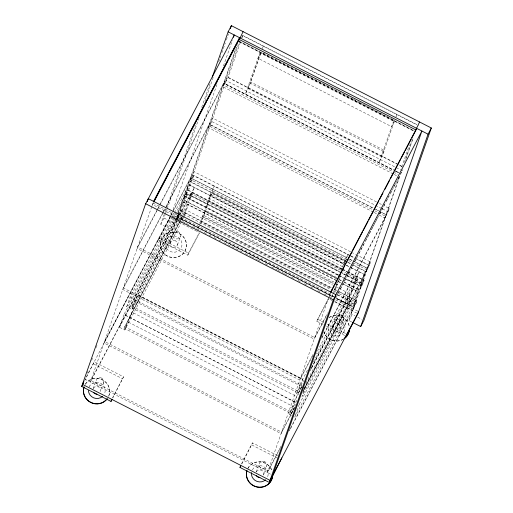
<?xml version="1.0" encoding="UTF-8"?>
<svg xmlns="http://www.w3.org/2000/svg" width="513" height="513" viewBox="0 0 513 513"><rect width="100%" height="100%" fill="white"/><g stroke="black" fill="none" stroke-linecap="round" stroke-linejoin="round"><path stroke-width="0.38" stroke-dasharray="2.56 1.92" d="M87.197 373.227L87.992 370.957M91.699 360.376L92.487 358.112M96.194 347.532L96.989 345.268M84.645 380.8L94.238 361.832L123.556 376.837L112.854 397.915M151.745 206.668L90.359 381.967L176.318 218.281L236.121 47.51M152.015 205.912L153.599 201.378M93.231 388.649L96.072 380.518M181.621 221.744L124.774 330L119.497 327.3L123.979 314.501L295.988 402.545M181.397 215.319L131.976 309.422L126.698 306.723L130.013 297.271L171.996 217.32M103.748 382.429L100.644 391.297A3.957 3.809 19.3 0 0 98.663 387.007L97.701 386.635A3.957 3.809 19.3 0 0 93.334 388.463M294.481 407.309L291.14 413.677L124.037 328.147L179.556 221.924M302.061 386.026L298.348 393.099L131.245 307.569L176.357 221.161M176.786 221.02L175.728 224.04L172.477 230.228L160.755 224.226L164.718 212.908M164.981 212.151L166.565 207.624M166.828 206.874L195.363 125.39M201.705 107.281L209.894 83.895M124.774 330L129.25 317.201M131.976 309.422L135.285 299.97M160.755 224.226L164 218.038L165.058 215.018M165.321 214.261L166.911 209.74M167.174 208.983L199.14 117.695M204.956 101.093L213.671 76.2M218.692 61.861L220.808 55.827M221.866 52.813L225.297 43.002M226.355 39.982L228.471 33.948M125.736 327.243L128.397 322.177L131.912 312.141L296.649 396.523M132.944 306.665L135.605 301.599L137.946 294.911L302.702 379.242L300.361 385.93L297.7 390.996M158.491 240.174L159.222 238.083L188.54 253.089L187.809 255.179L158.491 240.174L170.31 217.672M172.099 212.555L171.041 215.582L174.529 217.365M173.157 209.535L217.608 82.593M223.431 65.972L232.427 40.277M172.477 230.228L175.914 220.417M176.177 219.667L177.761 215.139M178.03 214.383L237.474 44.631M178.575 214.8L183.051 202L337.394 281.002L183.038 202.051M173.144 218.281L185.777 194.222L189.085 184.77L345.57 264.868M177.049 220.263L239.667 41.457M169.771 243.136L172.875 234.268M179.217 214.979L181.384 210.856L187.239 194.126L346.397 275.59M338.83 275.026L185.34 196.466L188.585 190.278L193.683 175.722L350.007 255.737M395.363 170.797L224.886 83.542L228.131 77.354L240.635 41.649M241.937 37.93L242.72 35.698L416.736 124.768M340.375 270.094L190.849 193.561L190.323 195.068L339.644 271.499M182.66 218.378L182.16 219.801L183.821 216.64M183.654 215.524L185.674 209.766L332.578 285.016M337.714 275.16L189.361 199.224L191.708 192.535L341.466 269.248M181.769 214.614L191.054 196.921L194.363 187.469L131.245 307.569M177.44 245.047L180.55 236.179M199.166 226.079L198.653 227.548L199.377 226.169M199.416 225.361L204.514 210.817L207.765 204.629L201.904 221.359L199.737 225.483M259.995 52.39L245.406 94.046L248.658 87.858L261.155 52.153M262.464 48.434L263.24 46.202L262.156 48.267M241.841 463.932L252.543 442.86L277.674 455.724M256.224 472.075L259.071 463.951M323.081 324.415L316.797 321.202L328.237 298.72M263.637 474.724L266.747 465.855M328.814 297.296L267.427 472.601L280.823 447.092M329.083 296.54L330.667 292.006M291.506 415.344L289.524 414.331L294.007 401.532M298.713 394.766L296.732 393.753L300.041 384.301M290.493 411.573L293.154 406.508L296.668 396.472M291.14 413.677L295.751 404.385M298.348 393.099L301.843 385.936M332.847 294.507L332.334 295.969L333.777 293.218M333.097 293.789L337.432 281.419M393.676 120.811L379.088 162.467L382.332 156.279L384.384 150.424L250.703 82.003L247.458 88.191L381.133 156.612L384.384 150.424M338.804 280.034L337.041 285.048L334.912 283.958M344.749 263.054L345.249 261.63L211.568 193.209L210.567 196.049L343.537 264.112M340.164 276.712L336.143 285.093M345.839 260.508L212.158 192.08L208.906 198.268L342.588 266.696L345.839 260.508L347.885 254.653L344.64 260.835L341.594 269.537L342.588 267.639M396.151 116.823L396.921 114.623L395.837 116.688M299.284 404.231L294.802 417.031L356.105 300.285L337.708 290.871M305.318 387.001L302.01 396.453L363.313 279.707L347.743 271.743M332.77 326.563L335.874 317.701M336.214 298.656L346.91 304.132L350.43 294.096M338.426 275.526L354.117 283.554L356.464 276.866M305.876 383.198L348.603 301.83L353.085 289.031L310.339 370.45M313.456 361.915L355.81 281.252L359.119 271.8L316.002 353.925M340.44 328.474L343.543 319.605M303.773 389.617L350.745 299.669L183.641 214.139L182.525 216.262M311.724 367.629L357.952 279.091L343.017 271.448M347.102 275.949L361.966 283.554L358.715 289.742L352.854 306.473L334.457 297.053M350.719 256.096L368.411 265.157L365.16 271.339L360.062 285.895L344.492 277.931M401.692 167.02L409.509 144.704M351.277 267.786L364.397 274.5L361.088 283.952L355.81 281.252M351.719 321.972L348.962 320.554L399.698 175.683M404.417 162.32L412.753 138.516M401.281 172.144L353.386 308.916L289.383 430.792M405.777 159.299L413.189 138.144M334.688 301.413L352.476 310.519L355.727 304.331L356.894 300.984L337.682 291.153M344.024 281.932L359.684 289.941L362.928 283.753L364.102 280.412L347.737 272.031M302.657 392.522L369.373 265.356L370.546 262.008L356.317 254.724M379.178 215.094L384.872 218.006L388.123 211.818L389.296 208.47L384.314 205.925M336.13 297.296L402.942 169.495M89.506 385.936L89.3 386.501A8.432 8.125 19.3 0 1 100.586 383.14A8.432 8.125 19.3 0 1 104.312 394.183M166.103 240.251L166.308 239.686M343.902 331.924L344.108 331.36A8.432 8.125 19.3 0 0 336.124 319.368A8.432 8.125 19.3 0 0 329.577 331.834A8.432 8.125 19.3 0 0 344.108 331.36M153.605 202.43L152.489 204.559L333.36 297.194M241.636 37.763L242.72 35.698M157.356 209.407L137.638 246.965L314.706 337.599L327.73 312.795M157.728 208.701L159.966 204.45M160.338 203.738L223.591 83.279L392.843 169.906M156.831 210.914L137.112 248.472L314.18 339.099L327.204 314.302M157.202 210.208L159.434 205.957M159.806 205.245L223.065 84.78L393.022 171.772M163.102 212.132L123.28 287.953L300.349 378.581L313.001 354.489M163.474 211.42L165.705 207.169M166.077 206.463L209.24 124.261L373.509 208.342M162.57 213.639L122.754 289.454L299.823 380.088L312.847 355.285M162.942 212.927L165.18 208.676M165.552 207.97L208.714 125.768L372.271 209.484M170.399 216.063L104.537 341.485L281.605 432.119L294.257 408.021M170.771 215.351L173.003 211.099M173.375 210.394L190.496 177.799L346.942 257.872M169.874 217.57L104.011 342.992L281.079 433.62L294.475 408.111M170.245 216.858L172.477 212.606M172.849 211.901L189.964 179.3L352.104 262.29M170.669 216.281L85.081 379.267L271.383 474.628M193.683 175.722L190.438 181.91L346.762 261.925M172.349 216.659L189.085 184.77M126.698 306.723L172.772 218.987M177.479 212.613L123.96 314.552L295.969 402.596M177.838 211.959L183.051 202M187.239 194.126L183.994 200.314L338.195 279.239M177.889 215.466L177.165 216.845L333.719 296.976M178.248 214.78L180.416 210.657L331.276 287.876M119.497 327.3L175.6 220.462M175.972 219.756L178.203 215.505M177.075 218.128L178.524 215.377M178.857 215.665L178.133 217.044L333.751 296.694M176.728 220.449L178.96 216.204M179.332 215.498L190.849 193.561M189.361 199.224L192.022 194.164M129.238 317.252L188.329 204.706L183.846 217.499L181.993 221.039M179.928 221.218L182.16 216.973M124.037 328.147L179.403 222.719M180.884 219.891L182.371 217.063M184.154 216.005L184.815 214.742M112.475 397.928L123.556 376.837M188.54 253.089L199.249 232.697M187.809 255.179L199.621 232.678L197.531 231.607M329.558 295.187L330.673 293.064M241.469 463.951L252.543 442.86M316.797 321.202L328.615 298.701M334.143 292.532L337.637 283.926L334.386 290.114L332.251 289.024M337.407 294.372L338.894 291.538M340.382 288.704L342.985 283.74M344.473 280.906L345.961 278.072M347.448 275.237L350.058 270.28M351.546 267.446L353.034 264.612M354.521 261.777L357.125 256.814M358.613 253.98L364.198 243.354M365.686 240.52L369.033 234.14M369.405 233.428L372.008 228.471M372.38 227.759L376.106 220.673M376.478 219.968L377.966 217.134M379.453 214.299L383.173 207.214M383.544 206.502L385.032 203.667M386.52 200.833L389.13 195.876M390.617 193.042L392.105 190.208M393.593 187.373L396.196 182.41M397.684 179.576L399.172 176.741M389.296 208.47L386.045 214.658L379.639 211.382M321.933 337.483L386.308 214.896L379.197 211.253M321.779 338.279L385.782 216.403L375.112 210.939M300.028 384.352L307.845 369.443M354.117 283.554L356.779 278.495M296.732 393.753L303.792 380.313M311.506 367.539L357.952 279.091M310.237 370.457L311.353 368.334M293.994 401.583L302.183 385.968M346.91 304.132L349.571 299.073M289.524 414.331L297.7 398.768M303.927 388.822L350.745 299.669M370.546 262.008L367.295 268.196L353.066 260.912M303.189 391.015L367.565 268.427L353.342 261.149M364.102 280.412L360.851 286.594L345.909 278.95M299.271 404.282L358.363 291.737L343.101 283.92M356.894 300.984L353.649 307.172L334.431 297.341M280.977 446.297L267.953 471.094L90.884 380.466L176.844 216.775L333.29 296.854M289.165 430.702L290.281 428.579M290.653 427.868L353.912 307.409L336.137 298.31M348.962 320.554L352.213 314.373L354.97 315.784M242.643 35.365L418.409 125.332M352.918 99.009L261.194 52.057L257.943 58.245L391.624 126.666L394.875 120.484L386.34 116.111M353.63 99.375L359.318 102.286M360.03 102.645L385.629 115.752M238.442 40.867L414.094 130.77M239.391 41.547L414.453 131.155M239.475 41.886L414.196 131.315M228.131 77.354L398.607 164.615M399.319 164.974L402.859 166.783M402.224 166.757L227.163 77.155L223.918 83.343L393.285 170.034M402.474 170.835L225.996 80.503L222.745 86.691L393.535 174.106M396.068 171.162L399.608 172.971M393.997 170.399L398.973 172.945M395.683 171.361L398.53 172.817M393.734 172.137L398.005 174.324M394.247 174.471L397.094 175.927M376.484 201.917L212.812 118.144L209.56 124.332L373.233 208.105M379.331 203.372L381.467 204.469M381.717 208.541L211.638 121.491L208.393 127.673L373.49 212.177M382.429 208.906L388.123 211.818M376.08 209.56L378.927 211.016M374.221 208.708L378.485 210.888M374.201 212.542L378.472 214.729M350.623 251.806L194.068 171.675L190.817 177.864L346.66 257.629M351.334 252.172L355.605 254.358M350.161 255.519L192.894 175.023L189.643 181.211L345.486 260.976M350.873 255.884L355.143 258.071M355.855 258.43L369.373 265.356M349.507 259.091L352.354 260.546M349.783 259.328L352.63 260.784M352.809 262.656L367.032 269.934M348.333 262.432L350.469 263.528M353.316 264.984L366.128 271.537M347.468 262.284L365.16 271.339M344.839 263.349L211.157 194.927L207.912 201.115L340.882 269.171M346.281 265.227L350.565 267.42M189.073 184.821L345.55 264.913M346.262 265.279L364.377 274.551M188.585 190.278L342.081 268.838M342.793 269.203L347.038 271.377M341.331 268.754L187.623 190.079L184.372 196.267L338.08 274.942M342.043 269.12L347.025 271.666M342.197 269.562L346.461 271.807M347.192 272.121L356.445 276.917M340.356 271.864L345.332 274.41M346.044 274.776L357.42 280.598M346.564 275.378L186.45 193.427L183.199 199.608L338.336 279.014M347.275 275.744L362.928 283.753M185.777 194.222L191.054 196.921M339.542 275.391L343.787 277.565M338.792 275.308L343.062 277.488M336.547 277.45L205.713 210.484L202.462 216.672L333.296 283.638M339.048 279.38L343.312 281.566M338.901 279.604L343.146 281.778M343.857 282.137L358.715 289.742M336.669 278.944L205.123 211.606L203.366 216.627L334.2 283.593M338.112 281.368L342.389 283.554M338.093 281.419L342.37 283.606M343.082 283.971L358.343 291.782L353.88 304.53L348.603 301.83M334.078 282.105L203.956 215.505L200.705 221.693L331.539 288.659M333.309 285.331L338.285 287.94M339.016 288.255L350.411 294.148M181.384 210.856L331.321 287.601M334.162 289.056L337.003 290.505M334.123 289.332L336.97 290.788M337.419 294.622L350.219 301.176M337.221 294.86L355.727 304.331M153.015 203.052L330.083 293.68M177.318 218.794L179.871 220.103M182.718 221.558L185.7 223.084M186.392 223.444L189.887 225.226M192.67 226.656L201.205 231.023M204.052 232.479L206.181 233.569M209.028 235.025L211.164 236.115M214.004 237.57L216.14 238.667M218.98 240.122L221.116 241.213M223.963 242.668L242.45 252.133M245.297 253.589L250.985 256.5M251.697 256.866L257.385 259.777M258.097 260.142L262.361 262.323M265.208 263.778L268.761 265.599M271.608 267.055L277.296 269.966M278.008 270.332L283.695 273.243M284.407 273.609L288.672 275.789M291.519 277.244L293.648 278.341M297.918 280.521L300.759 281.977M304.318 283.798L307.159 285.254M310.718 287.075L313.565 288.53M317.829 290.717L319.965 291.807M324.229 293.987L326.364 295.084M329.346 296.61L332.764 298.361M335.605 299.816L358.003 311.276M172.4 218.743L177.985 221.603M178.684 221.962L196.832 231.248M330.006 299.412L332.103 300.483M334.893 301.913L356.535 312.988M164 218.038L175.728 224.04M357.728 317.194L361.87 319.31M317.528 319.112L324.511 322.683M327.3 324.113L346.846 334.117M326.569 326.204L344.717 335.489M137.926 294.962L302.683 379.287M130.013 297.271L302.003 385.366M135.605 301.599L300.361 385.93M131.77 306.062L298.874 391.592M128.397 322.177L293.154 406.508M124.563 326.64L291.666 412.17M93.507 363.922L122.825 378.927M251.812 444.951L276.943 457.814M256.327 471.889A3.957 3.809 19.3 0 1 260.694 470.068L261.662 470.44A3.957 3.809 19.3 0 1 263.278 475.654M252.3 469.927A8.432 8.125 19.3 0 1 263.586 466.574A8.432 8.125 19.3 0 1 267.305 477.609M247.785 468.606A13.184 12.697 19.3 0 1 260.482 461.918A13.184 12.697 19.3 0 1 271.98 470.896M247.843 468.44A13.184 12.697 19.3 0 1 260.54 461.751A13.184 12.697 19.3 0 1 272.037 470.735M85.164 384.436A13.184 12.697 19.3 0 1 102.478 379.767A13.184 12.697 19.3 0 1 108.589 396.427M85.466 384.032A13.184 12.697 19.3 0 1 102.728 380.088A13.184 12.697 19.3 0 1 108.532 396.587M343.511 339.176A13.184 12.697 19.3 0 1 323.844 332.065M329.109 317.534A13.184 12.697 19.3 0 1 349.366 327.268M343.569 339.016A13.184 12.697 19.3 0 1 323.895 331.905M329.166 317.374A13.184 12.697 19.3 0 1 349.417 327.102M210.958 192.413L205.86 206.97L209.112 200.782L214.21 186.225L210.958 192.413M260.604 53.185L250.113 83.125L383.795 151.553L394.279 121.607L260.604 53.185M178.569 231.895L177.607 231.517A3.957 3.809 19.3 0 0 174.856 238.558L175.818 238.93A3.957 3.809 19.3 0 0 178.569 231.895M175.465 240.757L174.503 240.385A3.957 3.809 19.3 0 0 171.752 247.42L172.714 247.792A3.957 3.809 19.3 0 0 175.465 240.757M341.562 315.322L340.6 314.95A3.957 3.809 19.3 0 0 337.855 321.984L338.817 322.356A3.957 3.809 19.3 0 0 341.562 315.322M338.458 324.19L337.496 323.818A3.957 3.809 19.3 0 0 334.745 330.853L335.707 331.225A3.957 3.809 19.3 0 0 338.458 324.19M101.766 378.145L100.804 377.773A3.957 3.809 19.3 0 0 98.054 384.808L99.015 385.18A3.957 3.809 19.3 0 0 101.766 378.145M264.766 461.572L263.804 461.2A3.957 3.809 19.3 0 0 261.053 468.234L262.015 468.606A3.957 3.809 19.3 0 0 264.766 461.572M162.39 251.505A13.184 12.697 19.3 0 0 185.097 250.767A13.184 12.697 19.3 0 0 172.624 232.023A13.184 12.697 19.3 0 0 162.39 251.505M162.332 251.671A13.184 12.697 19.3 0 0 185.039 250.928A13.184 12.697 19.3 0 0 172.567 232.184A13.184 12.697 19.3 0 0 162.332 251.671M166.584 248.407A8.432 8.125 19.3 0 0 181.108 247.933A8.432 8.125 19.3 0 0 173.131 235.935A8.432 8.125 19.3 0 0 166.584 248.407"/><path stroke-width="0.77" d="M112.116 399.319L111.007 401.429L81.689 386.424L145.666 203.738L234.281 34.987L233.486 37.257M147.263 201.699L148.321 198.678L335.944 294.712L272.704 475.301M212.273 77.104L228.125 31.838L231.376 25.65L431.311 127.987L363.935 320.375L360.69 326.557L352.412 322.324M230.318 28.67L231.376 25.65M111.007 401.429L111.738 399.338M239.058 40.104L243.098 31.652M281.861 457.865L269.312 482.457L239.994 467.452L240.732 465.362M269.312 482.457L333.29 299.772L421.904 131.02L357.927 313.706L346.115 336.207L346.846 334.117M415.633 130.18L419.583 121.985M416.101 129.834L416.627 128.321L330.667 292.006M360.69 326.557L428.06 134.175L431.311 127.987M153.599 201.378L239.558 37.693L238.442 40.867L228.772 59.29M153.759 201.635L238.975 39.36L416.043 129.994M154.349 201.013L168.488 174.087M169.232 172.669L179.281 153.534M180.025 152.117L190.073 132.989M190.817 131.572L206.444 101.811M207.188 100.394L217.236 81.259M217.98 79.842L221.327 73.462M222.071 72.044L228.029 60.707M83.901 381.518L82.42 384.333L270.043 480.367L358.664 311.615M81.689 386.424L83.536 382.91M330.827 292.263L334.175 285.888M334.918 284.471L340.876 273.134M341.62 271.717L344.967 265.336M345.711 263.919L351.668 252.582M352.412 251.165L362.46 232.03M363.204 230.613L368.039 221.404M368.783 219.987L373.246 211.484M373.99 210.067L378.831 200.852M379.575 199.435L382.922 193.061M384.782 189.515L389.623 180.307M390.367 178.89L393.715 172.509M394.459 171.092L400.409 159.755M401.16 158.337L404.507 151.963M405.251 150.546L411.202 139.203M411.945 137.785L415.671 130.7M239.994 467.452L240.738 466.041M228.125 31.838L428.06 134.175M145.666 203.738L333.29 299.772M259.931 477.597A3.957 3.809 19.3 0 1 258.911 477.475L257.949 477.103A3.957 3.809 19.3 0 1 256.455 475.711M272.634 476.019A13.184 12.697 19.3 0 1 257.571 486.997A13.184 12.697 19.3 0 1 246.708 471.556M272.627 475.513A13.184 12.697 19.3 0 1 257.18 487.1A13.184 12.697 19.3 0 1 247.003 470.44M265.561 479.841A8.432 8.125 19.3 0 1 251.46 472.62M96.938 394.164A3.957 3.809 19.3 0 1 95.912 394.048L94.95 393.67A3.957 3.809 19.3 0 1 93.462 392.285M107.223 398.704A13.184 12.697 19.3 0 1 90.66 402.269A13.184 12.697 19.3 0 1 84.061 386.847M107.172 398.864A13.184 12.697 19.3 0 1 90.602 402.429A13.184 12.697 19.3 0 1 84.004 387.014M102.568 396.408A8.432 8.125 19.3 0 1 88.416 390.611M349.481 329.102A13.184 12.697 19.3 0 1 344.133 338.651M349.424 329.263A13.184 12.697 19.3 0 1 344.076 338.811"/></g></svg>
